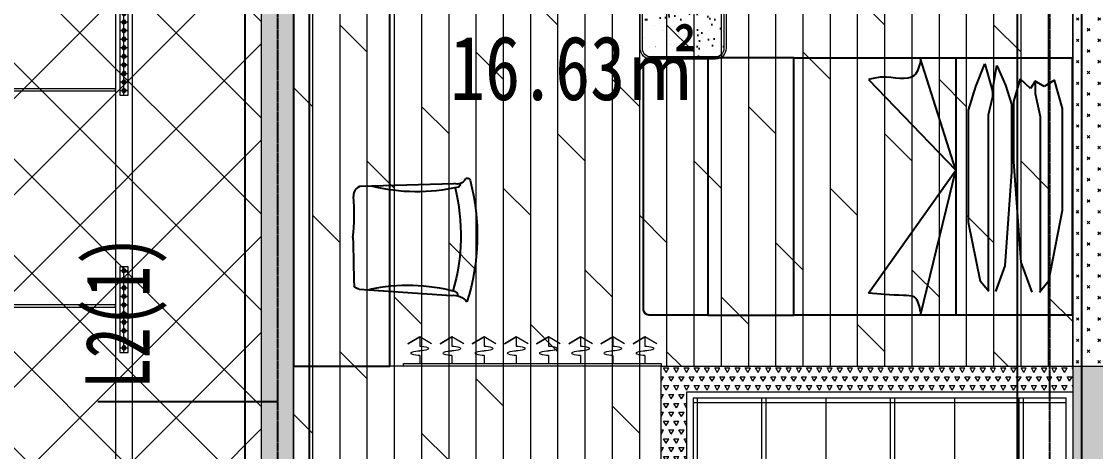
# Model space of a CAD drawing. Header units: millimetres. Extents: x 33621 to 401573, y -91663 to 133135.
# Drawn here: x 113104 to 118111, y 54397 to 56404 of the extents above; entities that cross this region are included whole.
import ezdxf

# ---------------------------------------------------------------- set-up
doc = ezdxf.new("R2010")
doc.units = ezdxf.units.MM
doc.header["$LTSCALE"] = 10
doc.linetypes.add('CENTER2', pattern=[1.125, 0.75, -0.125, 0.125, -0.125])
doc.layers.get('0').update_dxf_attribs({"color": 253})
doc.layers.add('0a', color=253, linetype='Continuous', plot=False)
for name, color, linetype, lineweight in [('DS-4BS-FINISH【墙完成线】', 253, 'Continuous', 0), ('FC-FLOOR【地材分格】', 253, 'Continuous', 0), ('FF-FURN【成品家私】', 253, 'Continuous', 0), ('RC-FCU【空调设备】', 253, 'Continuous', 0), ('RC-LIGHT【天花灯具】', 253, 'Continuous', 0), ('RC-Modelling【天花造型】', 253, 'Continuous', 0), ('RC-STR【天花细线】', 253, 'Continuous', 0), ('RC-Text【天花文字】', 253, 'Continuous', 0), ('Wall【新建墙】', 253, 'Continuous', 0), ('新建墙体', 253, 'Continuous', 0)]:
    doc.layers.add(name, color=color, linetype=linetype, lineweight=lineweight)
for name, color, linetype in [('GRID', 253, 'CENTER2'), ('HATCH【填充】', 253, 'Continuous'), ('P-活动家具', 253, 'Continuous'), ('平面家具', 253, 'Continuous'), ('梁', 253, 'Continuous'), ('梁集中标注', 253, 'Continuous'), ('次梁', 253, 'Continuous')]:
    doc.layers.add(name, color=color, linetype=linetype)
doc.styles.add('文字', font='')
doc.styles.get('文字').set_extended_font_data('SimSun')

# ---------------------------------------------------------------- blocks, each defined once
blk = doc.blocks.new('海龙0425175846')
at = {"layer": 'GRID', "ltscale": 0.01}
for p, q in [((304.442, 257.02), (304.442, 50.038)), ((340.442, 257.02), (340.442, 41.97))]:
    blk.add_line(p, q, dxfattribs=at)
at = {"layer": '梁', "ltscale": 0.01}
for p, q in [((338.942, 156.02), (338.942, 234.02)), ((341.942, 156.02), (341.942, 234.02))]:
    blk.add_line(p, q, dxfattribs=at)
at = {"layer": '梁集中标注'}
blk.add_line((304.442, 200.197), (296.065, 200.197), dxfattribs=at)
at = {"layer": '次梁'}
for p, q in [((302.942, 177.02), (302.942, 237.02)), ((305.942, 177.02), (305.942, 237.02))]:
    blk.add_line(p, q, dxfattribs=at)
at = {"layer": '梁集中标注', "width": 0.7}
blk.add_text('L2(1)', height=3, rotation=90, dxfattribs=at).set_placement((298.49, 200.809))
blk = doc.blocks.new('ZL_0603123899')
at = {"layer": 'HATCH【填充】'}
h = blk.add_hatch(dxfattribs=at)
h.set_pattern_fill('AR-SAND', color=251, scale=2)
h.set_pattern_definition([(37.5, (-190, -390), (-3.2, 97.883), [0, -77.216, 0, -86.36, 0, -82.55]), (7.5, (-190, -390), (89.905, 143.365), [0, -41.656, 0, -69.596, 0, -26.67]), (327.5, (-252.48, -390), (158.198, 0.287), [0, -25.4, 0, -91.44, 0, -119.38]), (317.5, (-252.48, -390), (152.71, 44.586), [0, -12.7, 0, -59.944, 0, -68.58])])
h.paths.add_polyline_path([(190, -50, 0.414214), (150, -10), (-150, -10, 0.414214), (-190, -50), (-190, -350, 0.414214), (-150, -390), (150, -390, 0.414214), (190, -350)])
at = {"layer": 'RC-LIGHT【天花灯具】'}
blk.add_lwpolyline([(-150, 0), (150, 0, -0.414214), (200, -50), (200, -350, -0.414214), (150, -400), (-150, -400, -0.414214), (-200, -350), (-200, -50, -0.414214)], format="xyb", close=True, dxfattribs=at)
at = {"layer": 'RC-LIGHT【天花灯具】', "color": 8}
blk.add_lwpolyline([(-150, -10), (150, -10, -0.414214), (190, -50), (190, -350, -0.414214), (150, -390), (-150, -390, -0.414214), (-190, -350), (-190, -50, -0.414214)], format="xyb", close=True, dxfattribs=at)
blk = doc.blocks.new('*U227')
for p, q in [((0, -12), (0, 0)), ((0, 0), (1200, 0)), ((1200, 0), (1200, -12)), ((1200, -12), (0, -12)), ((75, -49.3), (75, -12)), ((225, -49.3), (225, -12)), ((375, -49.3), (375, -12)), ((525, -49.3), (525, -12)), ((675, -49.3), (675, -12)), ((825, -49.3), (825, -12)), ((975, -49.3), (975, -12)), ((1125, -49.3), (1125, -12)), ((1125, -49.3), (1125, -12)), ((75, -136.2), (75, -93.2)), ((225, -136.2), (225, -93.2)), ((375, -136.2), (375, -93.2)), ((525, -136.2), (525, -93.2)), ((675, -136.2), (675, -93.2)), ((825, -136.2), (825, -93.2)), ((975, -136.2), (975, -93.2)), ((1125, -136.2), (1125, -93.2)), ((1125, -136.2), (1125, -93.2)), ((19.6, -104.5), (75, -136.2)), ((130.4, -104.5), (75, -136.2)), ((75, -136.2), (130.4, -104.5)), ((169.6, -104.5), (225, -136.2)), ((280.4, -104.5), (225, -136.2)), ((225, -136.2), (280.4, -104.5)), ((319.6, -104.5), (375, -136.2)), ((430.4, -104.5), (375, -136.2)), ((375, -136.2), (430.4, -104.5)), ((469.6, -104.5), (525, -136.2)), ((580.4, -104.5), (525, -136.2)), ((525, -136.2), (580.4, -104.5)), ((619.6, -104.5), (675, -136.2)), ((730.4, -104.5), (675, -136.2)), ((675, -136.2), (730.4, -104.5)), ((769.6, -104.5), (825, -136.2)), ((880.4, -104.5), (825, -136.2)), ((825, -136.2), (880.4, -104.5)), ((919.6, -104.5), (975, -136.2)), ((1030.4, -104.5), (975, -136.2)), ((975, -136.2), (1030.4, -104.5)), ((1069.6, -104.5), (1125, -136.2)), ((1069.6, -104.5), (1125, -136.2)), ((1180.4, -104.5), (1125, -136.2)), ((1125, -136.2), (1180.4, -104.5)), ((1180.4, -104.5), (1125, -136.2)), ((1125, -136.2), (1180.4, -104.5))]:
    blk.add_line(p, q)
at = {"extrusion": (0, 0, -1)}
for centre, major_axis, start_param, end_param in [((77.5, -148.9), (-70.4, -70.4), 2.33115, 2.708105), ((227.5, -148.9), (-70.4, -70.4), 2.33115, 2.708105), ((377.5, -148.9), (-70.4, -70.4), 2.33115, 2.708105), ((527.5, -148.9), (-70.4, -70.4), 2.33115, 2.708105), ((677.5, -148.9), (-70.4, -70.4), 2.33115, 2.708105), ((827.5, -148.9), (-70.4, -70.4), 2.33115, 2.708105), ((977.5, -148.9), (-70.4, -70.4), 2.33115, 2.708105), ((1127.5, -148.9), (-70.4, -70.4), 2.33115, 2.708105), ((1127.5, -148.9), (-70.4, -70.4), 2.33115, 2.708105), ((40, -82.2), (3.69, -3.69), 1.137309, 3.57508), ((72.5, -170.8), (-70.4, -70.4), 2.004284, 2.381239), ((72.5, 6.4), (70.4, -70.4), 0.760354, 1.137309), ((77.5, 28.3), (70.4, -70.4), 0.433488, 0.810442), ((110, -60.3), (3.69, -3.69), 4.278901, 6.716673), ((190, -82.2), (3.69, -3.69), 1.137309, 3.57508), ((222.5, -170.8), (-70.4, -70.4), 2.004284, 2.381239), ((222.5, 6.4), (70.4, -70.4), 0.760354, 1.137309), ((227.5, 28.3), (70.4, -70.4), 0.433488, 0.810442), ((260, -60.3), (3.69, -3.69), 4.278901, 6.716673), ((340, -82.2), (3.69, -3.69), 1.137309, 3.57508), ((372.5, -170.8), (-70.4, -70.4), 2.004284, 2.381239), ((372.5, 6.4), (70.4, -70.4), 0.760354, 1.137309), ((377.5, 28.3), (70.4, -70.4), 0.433488, 0.810442), ((410, -60.3), (3.69, -3.69), 4.278901, 6.716673), ((490, -82.2), (3.69, -3.69), 1.137309, 3.57508), ((522.5, -170.8), (-70.4, -70.4), 2.004284, 2.381239), ((522.5, 6.4), (70.4, -70.4), 0.760354, 1.137309), ((527.5, 28.3), (70.4, -70.4), 0.433488, 0.810442), ((560, -60.3), (3.69, -3.69), 4.278901, 6.716673), ((640, -82.2), (3.69, -3.69), 1.137309, 3.57508), ((672.5, -170.8), (-70.4, -70.4), 2.004284, 2.381239), ((672.5, 6.4), (70.4, -70.4), 0.760354, 1.137309), ((677.5, 28.3), (70.4, -70.4), 0.433488, 0.810442), ((710, -60.3), (3.69, -3.69), 4.278901, 6.716673), ((790, -82.2), (3.69, -3.69), 1.137309, 3.57508), ((822.5, -170.8), (-70.4, -70.4), 2.004284, 2.381239), ((822.5, 6.4), (70.4, -70.4), 0.760354, 1.137309), ((827.5, 28.3), (70.4, -70.4), 0.433488, 0.810442), ((860, -60.3), (3.69, -3.69), 4.278901, 6.716673), ((940, -82.2), (3.69, -3.69), 1.137309, 3.57508), ((972.5, -170.8), (-70.4, -70.4), 2.004284, 2.381239), ((972.5, 6.4), (70.4, -70.4), 0.760354, 1.137309), ((977.5, 28.3), (70.4, -70.4), 0.433488, 0.810442), ((1010, -60.3), (3.69, -3.69), 4.278901, 6.716673), ((1090, -82.2), (3.69, -3.69), 1.137309, 3.57508), ((1090, -82.2), (3.69, -3.69), 1.137309, 3.57508), ((1122.5, -170.8), (-70.4, -70.4), 2.004284, 2.381239), ((1122.5, -170.8), (-70.4, -70.4), 2.004284, 2.381239), ((1122.5, 6.4), (70.4, -70.4), 0.760354, 1.137309), ((1122.5, 6.4), (70.4, -70.4), 0.760354, 1.137309), ((1127.5, 28.3), (70.4, -70.4), 0.433488, 0.810442), ((1127.5, 28.3), (70.4, -70.4), 0.433488, 0.810442), ((1160, -60.3), (3.69, -3.69), 4.278901, 6.716673), ((1160, -60.3), (3.69, -3.69), 4.278901, 6.716673)]:
    blk.add_ellipse(centre, major_axis=major_axis, ratio=1, start_param=start_param, end_param=end_param, dxfattribs=at)
blk = doc.blocks.new('ZL_0603152577')
at = {"layer": 'RC-Modelling【天花造型】'}
blk.add_line((-84.6, -3329), (-1800, -3329), dxfattribs=at)
at = {"layer": 'RC-FCU【空调设备】', "ltscale": 10, "rotation": 180}
blk.add_blockref('*U227', (-84.6, -3329), dxfattribs=at)
at = {"layer": 'RC-LIGHT【天花灯具】', "rotation": 180}
blk.add_blockref('ZL_0603123899', (18.6, -1896.6), dxfattribs=at)
blk = doc.blocks.new('ZL_10267726')
at = {"layer": 'RC-LIGHT【天花灯具】'}
h = blk.add_hatch(dxfattribs=at)
h.set_pattern_fill('_USER', color=8, scale=50, angle=90, double=1, pattern_type=0)
h.set_pattern_definition([(90, (25, -500), (-50, 3e-15), []), (180, (25, -500), (-6e-15, -50), [])])
h.paths.add_polyline_path([(-25, 0), (-25, -500), (25, -500), (25, 0)])
at = {"layer": 'RC-LIGHT【天花灯具】', "color": 2}
blk.add_lwpolyline([(-25, -500), (-25, 0), (25, 0), (25, -500)], close=True, dxfattribs=at)
at = {"layer": 'RC-LIGHT【天花灯具】', "color": 1, "lineweight": -3}
for centre in [(0, -26.9), (0, -76.9), (0, -126.9), (0, -176.9), (0, -226.9), (0, -276.9), (0, -326.9), (0, -376.9), (0, -426.9), (0, -476.9)]:
    blk.add_circle(centre, 10, dxfattribs=at)
blk = doc.blocks.new('ZL_0603185999')
at = {"layer": 'RC-STR【天花细线】'}
for points in [[(-932.5, -6100), (-1012.5, -6100), (-1012.5, -50), (-932.5, -50)], [(1412.5, -2066.7), (-932.5, -2066.7), (-932.5, -2056.7), (1412.5, -2056.7)], [(1412.5, -3075), (-932.5, -3075), (-932.5, -3065), (1412.5, -3065)]]:
    blk.add_lwpolyline(points, close=True, dxfattribs=at)
at = {"layer": 'RC-LIGHT【天花灯具】', "lineweight": -3, "xscale": 0.8, "yscale": 0.8, "zscale": 0.8, "rotation": 180}
for p in [(-972.5, -2087), (-972.5, -3287)]:
    blk.add_blockref('ZL_10267726', p, dxfattribs=at)
blk = doc.blocks.new('海龙_041013471')
at = {"layer": 'P-活动家具', "color": 8}
for p, q in [((290.8, 600), (455.7, -75.6)), ((47.8, 497.7), (455.7, -75.6)), ((609.9, 490.4), (570.9, 443.1)), ((607.1, -333.1), (607.1, 487.1)), ((684.4, 370.6), (640.6, 490.4)), ((759.4, 353.8), (810.2, 492.6)), ((845.1, 492.6), (889.6, 438.7)), ((848.3, -326), (848.3, 488.8)), ((570.9, 443.1), (515.2, 167.7)), ((889.6, 438.7), (953.1, 110.2)), ((715.8, -67.6), (684.4, 370.6)), ((724.4, -114.1), (759.4, 353.8)), ((515.2, 167.7), (515.2, -356.5)), ((953.1, 110.2), (953.1, -364.1)), ((47.8, -499), (455.7, -75.6)), ((455.7, -75.6), (289.2, -600)), ((715.8, -384.4), (715.8, -67.6)), ((724.4, -395.8), (724.4, -114.1)), ((626.6, -417.8), (607.1, -333.1)), ((826, -433.9), (848.3, -326)), ((515.2, -356.5), (548.6, -466.9)), ((687.9, -472.4), (715.8, -384.4)), ((756.2, -501.8), (724.4, -395.8)), ((953.1, -364.1), (915, -495.5)), ((590.4, -572.6), (626.6, -444.9)), ((626.6, -444.9), (626.6, -417.8)), ((626.6, -444.9), (646.1, -564.3)), ((826, -491.4), (826, -433.9)), ((548.6, -466.9), (590.4, -572.6)), ((646.1, -564.3), (687.9, -472.4)), ((803.8, -456.5), (756.2, -501.8)), ((826, -491.4), (803.8, -456.5)), ((867.3, -466), (826, -491.4)), ((915, -495.5), (867.3, -466))]:
    blk.add_line(p, q, dxfattribs=at)
at = {"layer": 'P-活动家具'}
blk.add_line((1000, 600), (1000, -600), dxfattribs=at)
at = {"layer": 'P-活动家具', "color": 8}
blk.add_lwpolyline([(-299.9, 600), (-300, -600), (-700, -600), (-699.9, 600)], close=True, dxfattribs=at)
for points, knots in [([(291.5, 586.4), (286.2, 557.6), (277.4, 509), (168.4, 508.8), (99.8, 502.5), (47.8, 497.7)], [0, 0, 0, 0, 75.29107, 127.212251, 290.722633, 290.722633, 290.722633, 290.722633]), ([(291.5, -587.7), (284.6, -560.3), (263.8, -477.8), (136.2, -521), (68, -504), (47.8, -499)], [0, 0, 0, 0, 75.29107, 226.745569, 290.81809, 290.81809, 290.81809, 290.81809])]:
    blk.add_open_spline(points, degree=3, knots=knots, dxfattribs=at)
at = {"layer": '平面家具', "color": 43, "linetype": 'ByBlock'}
for p, q in [((-1000, 575), (-1000, -575)), ((-699.9, 600), (-975, 600)), ((1000, 600), (-299.9, 600)), ((455.7, -600), (455.7, 600)), ((-975, -600), (-700, -600)), ((-300, -600), (1000, -600))]:
    blk.add_line(p, q, dxfattribs=at)
for centre, start, end in [((-975, 575), 90, 180), ((-975, -575), 180, 270)]:
    blk.add_arc(centre, 25, start, end, dxfattribs=at)
blk = doc.blocks.new('海龙_0410133832')
at = {"lineweight": -2, "ltscale": 2000, "extrusion": (0, 0, -1)}
for p, q in [((-250.5, 250.9), (-202.9, 252.5)), ((-202.9, 252.5), (180.4, 263)), ((-260.8, -229.1), (169.1, -258.7))]:
    blk.add_line(p, q, dxfattribs=at)
at = {"lineweight": -2, "ltscale": 2000}
for centre, radius, start, end in [((-244.6, 208.3), 43, 97.9074, 186.7843), ((-1223.9, 121.3), 940.2, 353.3046, 4.9984), ((-33.5, -1062.6), 850.3, 74.7572, 102.1885), ((187.2, -253.7), 11.8, 332.5533, 76.1053)]:
    blk.add_arc(centre, radius, start, end, dxfattribs=at)
at = {"lineweight": -2, "ltscale": 2000, "extrusion": (0, 0, -1)}
for centre, radius, start, end in [((-7.4, 1075.2), 850.4, 256.8724, 284.3023), ((-194.4, 307), 46.2, 209.9778, 287.6112), ((-198.2, 258.7), 11.8, 155.0218, 258.5738), ((-244.3, 277.1), 12, 34.687, 170.3231), ((716.8, 19.6), 1007, 165.0641, 197.8536), ((709, 21.2), 922.3, 166.0708, 196.3976), ((30168.4, -805.7), 29889.5, 178.43305, 178.86929), ((253.1, -186.7), 43, 280.3759, 317.4549), ((-178.1, -339.1), 80.9, 83.6486, 141.8367)]:
    blk.add_arc(centre, radius, start, end, dxfattribs=at)
blk = doc.blocks.new('海龙0109184221')
at = {"layer": '平面家具', "color": 43, "linetype": 'ByBlock'}
blk.add_lwpolyline([(21.4, 3126.7), (-428.6, 3126.7), (-428.6, 0), (21.4, 0)], close=True, dxfattribs=at)
for p in [(57, 2676.9), (138.5, 588.7)]:
    blk.add_blockref('海龙_0410133832', p, dxfattribs=at)

msp = doc.modelspace()

# ---------------------------------------------------------------- hatches: boundary and pattern name
at = {"layer": 'FC-FLOOR【地材分格】'}
h = msp.add_hatch(dxfattribs=at)
h.set_pattern_fill('ANSI37', color=256, scale=100, double=1)
h.paths.add_polyline_path([(131996.5, 52046.4), (131996.5, 49795.3), (125396.5, 49795.3), (125396.5, 50245.3), (124796.5, 50245.3), (124796.5, 49795.3), (118196.5, 49795.3), (118196.5, 50245.3), (117596.5, 50245.3), (117596.5, 49795.3), (110996.5, 49795.3), (110996.5, 50245.3), (110396.5, 50245.3), (110396.5, 49795.3), (103796.5, 49795.3), (103796.5, 50245.3), (103571.5, 50245.3), (103571.5, 52045.3), (110996.5, 52045.3), (110996.5, 58345.3), (114221.5, 58345.3), (114221.5, 52045.3)])
h = msp.add_hatch(dxfattribs=at)
h.set_pattern_fill('DOLMIT', color=256, scale=20, angle=90, double=1)
h.set_pattern_definition([(90, (-12411.4, -1.14), (-127, 8e-15), []), (135, (-12411.4, -1.14), (-253.9998, -253.9998), [179.6051, -359.2102])])
h.paths.add_polyline_path([(118005.7, 58045.3), (117596.5, 58045.3), (117596.5, 58345.3), (114371.5, 58345.2), (114371.4, 52645.3), (114368.5, 52195), (116085.1, 52195.3), (116085.1, 54795.5), (118004.5, 54795.5)])
h = msp.add_hatch(dxfattribs=at)
h.set_pattern_fill('_USER', color=256, scale=600, double=1, pattern_type=0)
h.set_pattern_definition([(0, (117175.1, 52825.26), (0, 600), []), (90, (117175.1, 52825.26), (-600, 4e-14), [])])
h.paths.add_polyline_path([(116235.1, 52225.3), (117175.1, 52225.3), (117175.1, 52825.3), (117973.9, 52825.3), (117973.9, 54645.5), (116235.1, 54645.5)])
at = {"layer": 'RC-STR【天花细线】'}
h = msp.add_hatch(dxfattribs=at)
h.set_pattern_fill('_USER', color=256, scale=300, double=1, pattern_type=0)
h.set_pattern_definition([(0, (116855.1, 52825.26), (0, 300), []), (90, (116855.1, 52825.26), (-300, 2e-14), [])])
h.paths.add_polyline_path([(116235.1, 52225.3), (117175.1, 52225.3), (117175.1, 52825.3), (117973.9, 52825.3), (117973.9, 54645.5), (116235.1, 54645.5)])
at = {"layer": '新建墙体'}
h = msp.add_hatch(dxfattribs=at)
h.set_pattern_fill('石膏板', color=256, scale=20, pattern_type=2)
h.set_pattern_definition([(45, (114238.5, 52059.61), (-50, 50), [16, -54.7107]), (135, (114349.816, 52059.61), (-50, -50), [16, -54.7107])])
h.paths.add_polyline_path([(114371.5, 58311.4), (114221.5, 58311.4), (114221.5, 52045.3), (114942.4, 52045.3), (114942.4, 52195.3), (114368.4, 52195.2)])
h = msp.add_hatch(dxfattribs=at)
h.set_pattern_fill('石膏板', color=256, scale=20, pattern_type=2)
h.set_pattern_definition([(45, (118022.1, 54809.87), (-50, 50), [16, -54.7107]), (135, (118133.41, 54809.87), (-50, -50), [16, -54.7107])])
h.paths.add_polyline_path([(118155.1, 58045.3), (118005.1, 58045.3), (118005.1, 54795.5), (118155.1, 54795.5)])
h = msp.add_hatch(dxfattribs=at)
h.set_pattern_fill('TRIANG', color=4, scale=5)
h.set_pattern_definition([(60, (116085.107, 53652.726), (-23.8125, 41.24446), [23.8125, -23.8125]), (120, (116085.107, 53652.726), (-47.625, 3e-08), [23.8125, -23.8125]), (0, (116073.2, 53673.35), (23.8125, 41.24446), [23.8125, -23.8125])])
h.paths.add_polyline_path([(116205.1, 54675.5), (118005.1, 54675.5), (118005.1, 54795.5), (116085.1, 54795.5), (116085.1, 53652.7), (116205.1, 53652.7)])
h = msp.add_hatch(dxfattribs=at)
h.set_pattern_fill('TRIANG', color=4, scale=5)
h.set_pattern_definition([(60, (118005.107, 52195.265), (-23.8125, 41.24446), [23.8125, -23.8125]), (120, (118005.107, 52195.265), (-47.625, 3e-08), [23.8125, -23.8125]), (0, (117993.2, 52215.887), (23.8125, 41.24446), [23.8125, -23.8125])])
h.paths.add_polyline_path([(118155.1, 54795.5), (118005.1, 54795.5), (118005.1, 52795.3), (118105.1, 52795.3), (118105.1, 52195.3), (118155.1, 52195.3)])

# ---------------------------------------------------------------- linework, layer by layer
at = {"layer": 'DS-4BS-FINISH【墙完成线】'}
msp.add_lwpolyline([(131996.5, 52046.4), (131996.5, 49795.3), (125396.5, 49795.3), (125396.5, 50245.3), (124796.5, 50245.3), (124796.5, 49795.3), (118196.5, 49795.3), (118196.5, 50245.3), (117596.5, 50245.3), (117596.5, 49795.3), (110996.5, 49795.3), (110996.5, 50245.3), (110396.5, 50245.3), (110396.5, 49795.3), (103796.5, 49795.3), (103796.5, 50245.3), (103571.5, 50245.3), (103571.5, 52045.3), (110996.5, 52045.3), (110996.5, 58345.3), (114221.5, 58345.3), (114221.5, 52045.3), (131996.5, 52046.4)], dxfattribs=at)
for points in [[(118005.7, 58045.3), (117596.5, 58045.3), (117596.5, 58345.3), (114371.5, 58345.2), (114371.4, 52645.3), (114368.5, 52645), (114368.5, 52195), (116085.1, 52195.3), (116085.1, 54795.5), (118004.5, 54795.5)], [(116235.1, 52225.3), (117175.1, 52225.3), (117175.1, 52825.3), (117973.9, 52825.3), (117973.9, 54645.5), (116235.1, 54645.5)]]:
    msp.add_lwpolyline(points, close=True, dxfattribs=at)
at = {"layer": 'Wall【新建墙】'}
for p, q in [((114221.5, 58345.3), (114221.5, 52045.3)), ((114371.5, 58345.2), (114368.4, 52195.2)), ((118005.1, 58045.3), (118005.1, 52045.3)), ((116085.1, 53652.7), (116085.1, 54795.5)), ((116085.1, 54795.5), (118003.9, 54795.5)), ((118003.9, 54795.5), (118155.1, 54795.5)), ((116205.1, 53652.7), (116205.1, 54675.5)), ((116205.1, 54675.5), (118003.9, 54675.5))]:
    msp.add_line(p, q, dxfattribs=at)

# ---------------------------------------------------------------- block references
at = {"layer": '0a', "xscale": 100, "yscale": 100, "zscale": 100}
msp.add_blockref('海龙0425175846', (83852.3, 34609.4), dxfattribs=at)
at = {"layer": 'FF-FURN【成品家私】'}
msp.add_blockref('海龙0109184221', (114800, 54795.5), dxfattribs=at)
at = {"layer": 'FF-FURN【成品家私】', "xscale": -1, "rotation": 180}
msp.add_blockref('海龙_041013471', (117003.9, 55633.9), dxfattribs=at)
at = {"layer": 'RC-LIGHT【天花灯具】'}
msp.add_blockref('ZL_0603152577', (116169.7, 58124.5), dxfattribs=at)
at = {"layer": 'RC-Modelling【天花造型】', "xscale": -1}
msp.add_blockref('ZL_0603185999', (112609, 58146.4), dxfattribs=at)

# ---------------------------------------------------------------- texts
at = {"layer": 'RC-Text【天花文字】', "style": '文字', "width": 0.8}
msp.add_text('16.63㎡', height=300, dxfattribs=at).set_placement((115101.7, 56036.7))

doc.saveas('drawing.dxf')
